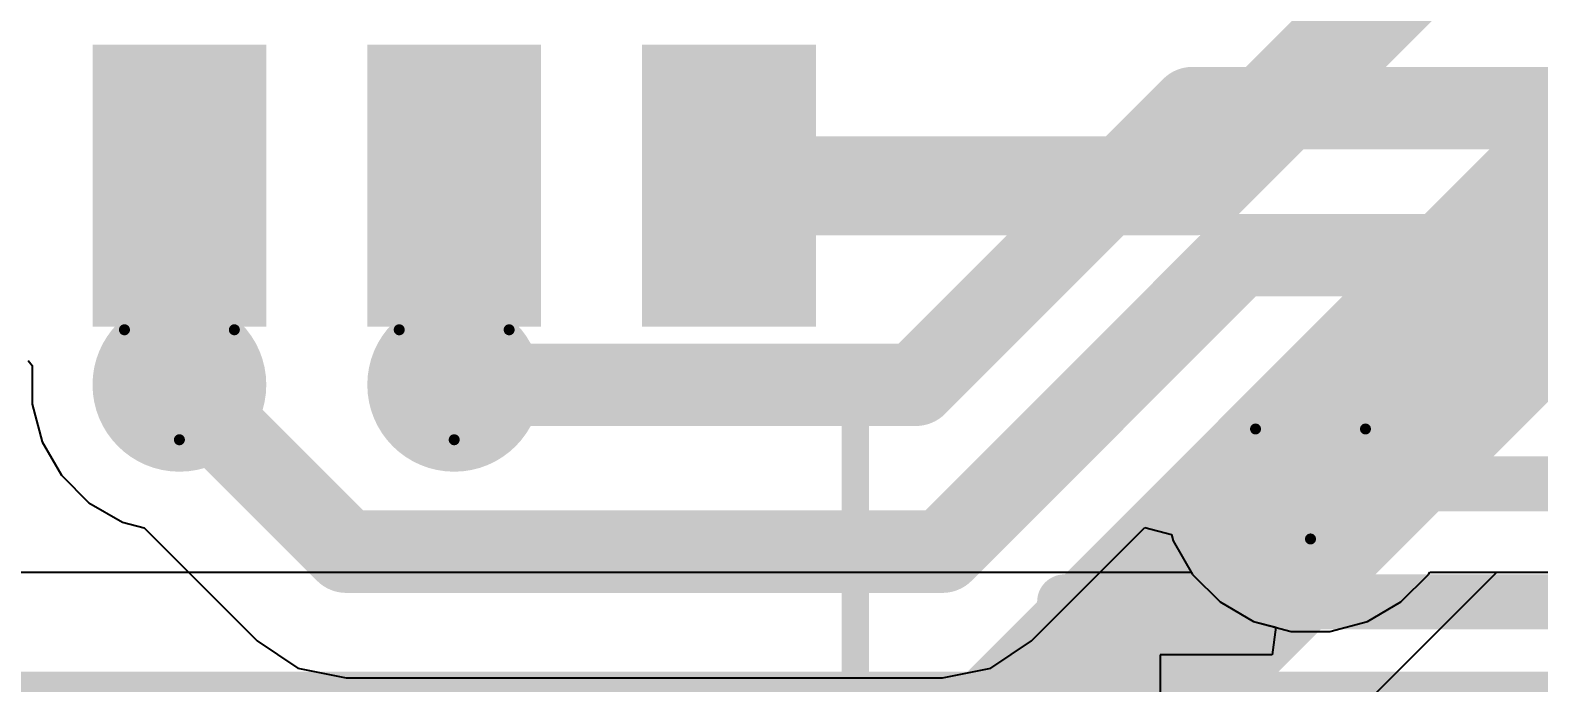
# Model space of a CAD drawing. Header units: inches. Extents: x -21 to 276, y -5 to 220.
# Drawn here: x 14.6 to 21.58, y 62.93 to 65.94 of the extents above; entities that cross this region are included whole.
import ezdxf

# ---------------------------------------------------------------- set-up
doc = ezdxf.new("R2010")
doc.units = ezdxf.units.IN
for name, color, linetype in [('Bottom Layer', 5, 'Continuous'), ('Bottom Overlay', 54, 'Continuous'), ('Bottom Paste', 16, 'Continuous'), ('Bottom Solder', 6, 'Continuous'), ('Drill Drawing', 1, 'Continuous'), ('Ground', 16, 'Continuous'), ('Power + Signal', 76, 'Continuous'), ('Top Layer', 1, 'Continuous'), ('Top Overlay', 2, 'Continuous'), ('Top Solder', 216, 'Continuous'), ('Via Holes', 16, 'Continuous')]:
    doc.layers.add(name, color=color, linetype=linetype)
doc.styles.add('Arial', font='', dxfattribs={"height": 0.2})
doc.styles.get('Arial').set_extended_font_data('Arial')

# ---------------------------------------------------------------- blocks, each defined once
blk = doc.blocks.new('F0503_ZV_18_20T_R_26')
at = {"layer": 'Top Overlay'}
for points in [[(-7.6454, -1.4986, 0.254, 0.254, 0), (-7.6454, 1.4986, 0.254, 0.254, 0)], [(-7.6454, 1.4986, 0.254, 0.254, 0), (-4.9276, 1.4986, 0.254, 0.254, 0)]]:
    blk.add_lwpolyline(points, format="xyseb", dxfattribs=at)
blk.add_lwpolyline([(-7.708899999999999, 1.4986, 0.127, 0.127, 1), (-7.581899999999999, 1.4986, 0.127, 0.127, 1)], format="xyseb", close=True, dxfattribs=at)
blk.add_lwpolyline([(-7.708899999999999, 1.4986, 0.127, 0.127, 1), (-7.581899999999999, 1.4986, 0.127, 0.127, 1)], format="xyseb", close=True, dxfattribs=at)
blk = doc.blocks.new('SOP_16_150____B_59')
at = {"layer": 'Bottom Layer'}
for points in [[(2.32500043, -1.6050006), (3.42500077, -1.6050006), (3.42500077, -2.2049994), (2.32500043, -2.2049994)], [(2.32500043, -2.8750006), (3.42500077, -2.8750006), (3.42500077, -3.474999399999999), (2.32500043, -3.474999399999999)], [(2.32500043, -4.145000599999999), (3.42500077, -4.145000599999999), (3.42500077, -4.7449994), (2.32500043, -4.7449994)]]:
    blk.add_hatch(color=5, dxfattribs=at).paths.add_polyline_path(points)
at = {"layer": 'Bottom Paste'}
for points in [[(2.32500043, -1.6050006), (3.42500077, -1.6050006), (3.42500077, -2.2049994), (2.32500043, -2.2049994)], [(2.32500043, -2.8750006), (3.42500077, -2.8750006), (3.42500077, -3.474999399999999), (2.32500043, -3.474999399999999)], [(2.32500043, -4.145000599999999), (3.42500077, -4.145000599999999), (3.42500077, -4.7449994), (2.32500043, -4.7449994)]]:
    blk.add_hatch(color=16, dxfattribs=at).paths.add_polyline_path(points)
at = {"layer": 'Bottom Solder'}
for points in [[(2.22340043, -1.5034006), (3.52660077, -1.5034006), (3.52660077, -2.3065994), (2.22340043, -2.3065994)], [(2.22340043, -2.7734006), (3.52660077, -2.7734006), (3.52660077, -3.5765994), (2.22340043, -3.5765994)], [(2.22340043, -4.0434006), (3.52660077, -4.0434006), (3.52660077, -4.8465994), (2.22340043, -4.8465994)]]:
    blk.add_hatch(color=6, dxfattribs=at).paths.add_polyline_path(points)
at = {"layer": 'Bottom Overlay'}
for points in [[(1.905, -4.8768, 0.127, 0.127, 0), (1.905, -5.0292, 0.127, 0.127, 0)], [(-1.905, -5.0292, 0.127, 0.127, 0), (1.905, -5.0292, 0.127, 0.127, 0)]]:
    blk.add_lwpolyline(points, format="xyseb", dxfattribs=at)
for points in [[(1.87325, -4.8768, 0.0635, 0.0635, 1), (1.93675, -4.8768, 0.0635, 0.0635, 1)], [(1.87325, -5.0292, 0.0635, 0.0635, 1), (1.93675, -5.0292, 0.0635, 0.0635, 1)], [(1.87325, -5.0292, 0.0635, 0.0635, 1), (1.93675, -5.0292, 0.0635, 0.0635, 1)]]:
    blk.add_lwpolyline(points, format="xyseb", close=True, dxfattribs=at)

msp = doc.modelspace()

# ---------------------------------------------------------------- hatches: boundary and pattern name
at = {"layer": 'Bottom Layer'}
h = msp.add_hatch(color=5, dxfattribs=at)
edge = h.paths.add_edge_path()
edge.add_arc((15.2943814, 64.30199992), 0.2999994, 0, 360)
h = msp.add_hatch(color=5, dxfattribs=at)
edge = h.paths.add_edge_path()
edge.add_arc((16.5643814, 64.30199992), 0.2999994, 0, 360)
h = msp.add_hatch(color=5, dxfattribs=at)
edge = h.paths.add_edge_path()
edge.add_arc((20.5220951, 63.84371788), 0.2999994, 0, 360)
at = {"layer": 'Bottom Solder'}
h = msp.add_hatch(color=6, dxfattribs=at)
edge = h.paths.add_edge_path()
edge.add_arc((15.2943814, 64.30199992), 0.4015993999999999, 0, 360)
h = msp.add_hatch(color=6, dxfattribs=at)
edge = h.paths.add_edge_path()
edge.add_arc((16.5643814, 64.30199992), 0.4015993999999999, 0, 360)
h = msp.add_hatch(color=6, dxfattribs=at)
edge = h.paths.add_edge_path()
edge.add_arc((20.5220951, 63.84371788), 0.4015993999999999, 0, 360)
at = {"layer": 'Ground'}
h = msp.add_hatch(color=16, dxfattribs=at)
edge = h.paths.add_edge_path()
edge.add_arc((15.2943814, 64.30199992), 0.2999994, 0, 360)
h = msp.add_hatch(color=16, dxfattribs=at)
edge = h.paths.add_edge_path()
edge.add_arc((16.5643814, 64.30199992), 0.2999994, 0, 360)
h = msp.add_hatch(color=16, dxfattribs=at)
edge = h.paths.add_edge_path()
edge.add_arc((20.5220951, 63.84371788), 0.2999994, 0, 360)
at = {"layer": 'Power + Signal'}
h = msp.add_hatch(color=76, dxfattribs=at)
edge = h.paths.add_edge_path()
edge.add_arc((15.2943814, 64.30199992), 0.2999994, 0, 360)
h = msp.add_hatch(color=76, dxfattribs=at)
edge = h.paths.add_edge_path()
edge.add_arc((16.5643814, 64.30199992), 0.2999994, 0, 360)
h = msp.add_hatch(color=76, dxfattribs=at)
edge = h.paths.add_edge_path()
edge.add_arc((20.5220951, 63.84371788), 0.2999994, 0, 360)
at = {"layer": 'Top Layer'}
h = msp.add_hatch(color=1, dxfattribs=at)
edge = h.paths.add_edge_path()
edge.add_arc((15.2943814, 64.30199992), 0.2999994, 0, 360)
h = msp.add_hatch(color=1, dxfattribs=at)
edge = h.paths.add_edge_path()
edge.add_arc((16.5643814, 64.30199992), 0.2999994, 0, 360)
h = msp.add_hatch(color=1, dxfattribs=at)
edge = h.paths.add_edge_path()
edge.add_arc((20.5220951, 63.84371788), 0.2999994, 0, 360)
at = {"layer": 'Top Solder'}
h = msp.add_hatch(color=216, dxfattribs=at)
edge = h.paths.add_edge_path()
edge.add_arc((15.2943814, 64.30199992), 0.4015993999999999, 0, 360)
h = msp.add_hatch(color=216, dxfattribs=at)
edge = h.paths.add_edge_path()
edge.add_arc((16.5643814, 64.30199992), 0.4015993999999999, 0, 360)
h = msp.add_hatch(color=216, dxfattribs=at)
edge = h.paths.add_edge_path()
edge.add_arc((20.5220951, 63.84371788), 0.4015993999999999, 0, 360)
at = {"layer": 'Via Holes'}
h = msp.add_hatch(color=7, dxfattribs=at)
edge = h.paths.add_edge_path()
edge.add_arc((15.2943814, 64.30199992), 0.1499997, 0, 360)
h = msp.add_hatch(color=7, dxfattribs=at)
edge = h.paths.add_edge_path()
edge.add_arc((16.5643814, 64.30199992), 0.1499997, 0, 360)
h = msp.add_hatch(color=7, dxfattribs=at)
edge = h.paths.add_edge_path()
edge.add_arc((20.5220951, 63.84371788), 0.1499997, 0, 360)

# ---------------------------------------------------------------- linework, layer by layer
at = {"layer": 'Bottom Layer'}
for p, q in [((21.15613752, 63.20967545999999), (21.3826598, 63.43619774)), ((21.3826598, 63.43619774), (21.76024858, 63.43619774)), ((19.96611196, 62.0196499), (21.15613752, 63.20967545999999))]:
    msp.add_line(p, q, dxfattribs=at)
for points in [[(19.99792292, 65.22121068, 0.4571999999999999, 0.4571999999999999, 0), (21.01210428, 66.23539204, 0.4571999999999999, 0.4571999999999999, 0)], [(20.5220951, 63.84371788, 1.016, 1.016, 0), (21.94557714, 65.26719992, 1.016, 1.016, 0)], [(21.94557714, 65.26719992, 1.016, 1.016, 0), (36.01990256, 65.26719992, 1.016, 1.016, 0)], [(15.2943814, 64.30199992, 0.4571999999999999, 0.4571999999999999, 0), (15.2943814, 65.22121068, 0.4571999999999999, 0.4571999999999999, 0)], [(16.5643814, 64.30199992, 0.4571999999999999, 0.4571999999999999, 0), (16.5643814, 65.22121068, 0.4571999999999999, 0.4571999999999999, 0)], [(17.8343814, 65.22121068, 0.4571999999999999, 0.4571999999999999, 0), (17.83768086, 65.22451014, 0.4571999999999999, 0.4571999999999999, 0)], [(17.83768086, 65.22451014, 0.4571999999999999, 0.4571999999999999, 0), (17.84098032, 65.22121068, 0.4571999999999999, 0.4571999999999999, 0)], [(17.84098032, 65.22121068, 0.4571999999999999, 0.4571999999999999, 0), (18.6436, 65.22121068, 0.4571999999999999, 0.4571999999999999, 0)], [(18.6436, 65.22121068, 0.4571999999999999, 0.4571999999999999, 0), (19.99792292, 65.22121068, 0.4571999999999999, 0.4571999999999999, 0)], [(18.96443756, 62.28606033999999, 1.016, 1.016, 0), (20.5220951, 63.84371788, 1.016, 1.016, 0)]]:
    msp.add_lwpolyline(points, format="xyseb", dxfattribs=at)
for points in [[(21.69157714, 65.26719992, 0.508, 0.508, 1), (22.19957714, 65.26719992, 0.508, 0.508, 1)], [(21.69157714, 65.26719992, 0.508, 0.508, 1), (22.19957714, 65.26719992, 0.508, 0.508, 1)], [(15.1800814, 65.22121068, 0.2286, 0.2286, 1), (15.4086814, 65.22121068, 0.2286, 0.2286, 1)], [(16.4500814, 65.22121068, 0.2286, 0.2286, 1), (16.6786814, 65.22121068, 0.2286, 0.2286, 1)], [(17.7200814, 65.22121068, 0.2286, 0.2286, 1), (17.9486814, 65.22121068, 0.2286, 0.2286, 1)], [(17.72338086, 65.22451014, 0.2286, 0.2286, 1), (17.95198086, 65.22451014, 0.2286, 0.2286, 1)], [(17.72338086, 65.22451014, 0.2286, 0.2286, 1), (17.95198086, 65.22451014, 0.2286, 0.2286, 1)], [(17.72668032, 65.22121068, 0.2286, 0.2286, 1), (17.95528032, 65.22121068, 0.2286, 0.2286, 1)], [(17.72668032, 65.22121068, 0.2286, 0.2286, 1), (17.95528032, 65.22121068, 0.2286, 0.2286, 1)], [(18.5293, 65.22121068, 0.2286, 0.2286, 1), (18.7579, 65.22121068, 0.2286, 0.2286, 1)], [(18.5293, 65.22121068, 0.2286, 0.2286, 1), (18.7579, 65.22121068, 0.2286, 0.2286, 1)], [(19.88362292, 65.22121068, 0.2286, 0.2286, 1), (20.11222292, 65.22121068, 0.2286, 0.2286, 1)], [(19.88362292, 65.22121068, 0.2286, 0.2286, 1), (20.11222292, 65.22121068, 0.2286, 0.2286, 1)], [(15.1800814, 64.30199992, 0.2286, 0.2286, 1), (15.4086814, 64.30199992, 0.2286, 0.2286, 1)], [(16.4500814, 64.30199992, 0.2286, 0.2286, 1), (16.6786814, 64.30199992, 0.2286, 0.2286, 1)], [(20.2680951, 63.84371788, 0.508, 0.508, 1), (20.7760951, 63.84371788, 0.508, 0.508, 1)], [(20.2680951, 63.84371788, 0.508, 0.508, 1), (20.7760951, 63.84371788, 0.508, 0.508, 1)]]:
    msp.add_lwpolyline(points, format="xyseb", close=True, dxfattribs=at)
at = {"layer": 'Drill Drawing'}
for points in [[(15.0403814, 64.55599991999999, 0.0508, 0.0508, 0), (15.5483814, 64.55599991999999, 0.0508, 0.0508, 0)], [(15.0403814, 64.55599991999999, 0.0508, 0.0508, 0), (15.2943814, 64.04799992, 0.0508, 0.0508, 0)], [(15.2943814, 64.04799992, 0.0508, 0.0508, 0), (15.5483814, 64.55599991999999, 0.0508, 0.0508, 0)], [(16.3103814, 64.55599991999999, 0.0508, 0.0508, 0), (16.8183814, 64.55599991999999, 0.0508, 0.0508, 0)], [(16.3103814, 64.55599991999999, 0.0508, 0.0508, 0), (16.5643814, 64.04799992, 0.0508, 0.0508, 0)], [(16.5643814, 64.04799992, 0.0508, 0.0508, 0), (16.8183814, 64.55599991999999, 0.0508, 0.0508, 0)], [(20.2680951, 64.09771787999999, 0.0508, 0.0508, 0), (20.7760951, 64.09771787999999, 0.0508, 0.0508, 0)], [(20.2680951, 64.09771787999999, 0.0508, 0.0508, 0), (20.5220951, 63.58971787999999, 0.0508, 0.0508, 0)], [(20.5220951, 63.58971787999999, 0.0508, 0.0508, 0), (20.7760951, 64.09771787999999, 0.0508, 0.0508, 0)]]:
    msp.add_lwpolyline(points, format="xyseb", dxfattribs=at)
for points in [[(15.0276814, 64.55599991999999, 0.0254, 0.0254, 1), (15.0530814, 64.55599991999999, 0.0254, 0.0254, 1)], [(15.0276814, 64.55599991999999, 0.0254, 0.0254, 1), (15.0530814, 64.55599991999999, 0.0254, 0.0254, 1)], [(15.5356814, 64.55599991999999, 0.0254, 0.0254, 1), (15.5610814, 64.55599991999999, 0.0254, 0.0254, 1)], [(15.5356814, 64.55599991999999, 0.0254, 0.0254, 1), (15.5610814, 64.55599991999999, 0.0254, 0.0254, 1)], [(16.2976814, 64.55599991999999, 0.0254, 0.0254, 1), (16.3230814, 64.55599991999999, 0.0254, 0.0254, 1)], [(16.2976814, 64.55599991999999, 0.0254, 0.0254, 1), (16.3230814, 64.55599991999999, 0.0254, 0.0254, 1)], [(16.8056814, 64.55599991999999, 0.0254, 0.0254, 1), (16.8310814, 64.55599991999999, 0.0254, 0.0254, 1)], [(16.8056814, 64.55599991999999, 0.0254, 0.0254, 1), (16.8310814, 64.55599991999999, 0.0254, 0.0254, 1)], [(20.2553951, 64.09771787999999, 0.0254, 0.0254, 1), (20.2807951, 64.09771787999999, 0.0254, 0.0254, 1)], [(20.2553951, 64.09771787999999, 0.0254, 0.0254, 1), (20.2807951, 64.09771787999999, 0.0254, 0.0254, 1)], [(20.7633951, 64.09771787999999, 0.0254, 0.0254, 1), (20.7887951, 64.09771787999999, 0.0254, 0.0254, 1)], [(20.7633951, 64.09771787999999, 0.0254, 0.0254, 1), (20.7887951, 64.09771787999999, 0.0254, 0.0254, 1)], [(15.2816814, 64.04799992, 0.0254, 0.0254, 1), (15.3070814, 64.04799992, 0.0254, 0.0254, 1)], [(15.2816814, 64.04799992, 0.0254, 0.0254, 1), (15.3070814, 64.04799992, 0.0254, 0.0254, 1)], [(16.5516814, 64.04799992, 0.0254, 0.0254, 1), (16.5770814, 64.04799992, 0.0254, 0.0254, 1)], [(16.5516814, 64.04799992, 0.0254, 0.0254, 1), (16.5770814, 64.04799992, 0.0254, 0.0254, 1)], [(20.5093951, 63.58971787999999, 0.0254, 0.0254, 1), (20.5347951, 63.58971787999999, 0.0254, 0.0254, 1)], [(20.5093951, 63.58971787999999, 0.0254, 0.0254, 1), (20.5347951, 63.58971787999999, 0.0254, 0.0254, 1)]]:
    msp.add_lwpolyline(points, format="xyseb", close=True, dxfattribs=at)
at = {"layer": 'Ground'}
for p, q in [((8.46965286, 63.43619774), (19.97102432, 63.43619774)), ((19.97102432, 63.43619774), (19.97715842, 63.42557291999999)), ((19.97715842, 63.42557291999999), (20.10395014, 63.29878119999999)), ((20.94024006, 63.29878119999999), (21.06703178, 63.42557291999999)), ((21.06703178, 63.42557291999999), (21.07316588, 63.43619774)), ((21.07316588, 63.43619774), (21.99002968, 63.43619774)), ((20.10395014, 63.29878119999999), (20.25923812, 63.20912682)), ((20.78495208, 63.20912682), (20.94024006, 63.29878119999999)), ((20.25923812, 63.20912682), (20.43244072, 63.16271848)), ((20.61174948, 63.16271848), (20.78495208, 63.20912682)), ((20.43244072, 63.16271848), (20.61174948, 63.16271848))]:
    msp.add_line(p, q, dxfattribs=at)
at = {"layer": 'Power + Signal'}
msp.add_lwpolyline([(10.34618708, 62.84904372, 0.254, 0.254, 0), (25.28090194, 62.84904372, 0.254, 0.254, 0)], format="xyseb", dxfattribs=at)
at = {"layer": 'Top Layer'}
for p, q in [((14.59592712, 64.4144), (14.613382, 64.39165175999999)), ((14.613382, 64.39165175999999), (14.613382, 64.21234554)), ((14.613382, 64.21234554), (14.65979034, 64.03914293999999)), ((14.65979034, 64.03914293999999), (14.74944472, 63.88385495999999)), ((14.74944472, 63.88385495999999), (14.87623644, 63.75706324)), ((14.87623644, 63.75706324), (15.03152442, 63.66740885999999)), ((15.03152442, 63.66740885999999), (15.13177822, 63.64054582)), ((15.13177822, 63.64054582), (15.65327832, 63.11904572)), ((19.23307304, 63.11904572), (19.7569963, 63.64296897999999)), ((19.7569963, 63.64296897999999), (19.87967068, 63.61009883999999)), ((19.87967068, 63.61009883999999), (19.88750404, 63.5808609)), ((19.88750404, 63.5808609), (19.97715842, 63.42557291999999)), ((19.97715842, 63.42557291999999), (20.10395014, 63.29878119999999)), ((20.10395014, 63.29878119999999), (20.25923812, 63.20912682)), ((20.25923812, 63.20912682), (20.36197604, 63.1815983)), ((20.36197604, 63.1815983), (20.34525776, 63.05459829999999)), ((15.65327832, 63.11904572), (15.84232036, 62.99273151999999)), ((19.04403354, 62.99273406), (19.23307304, 63.11904572)), ((20.34525776, 63.05459829999999), (19.826986, 63.05459829999999)), ((19.826986, 63.05459829999999), (19.826986, 61.95363529999999)), ((15.84232036, 62.99273151999999), (16.06530696, 62.94837803999999)), ((18.8210444, 62.94837803999999), (19.04403354, 62.99273406)), ((16.06530696, 62.94837803999999), (18.8210444, 62.94837803999999))]:
    msp.add_line(p, q, dxfattribs=at)
for points in [[(18.69821, 64.30199992, 0.3809999999999999, 0.3809999999999999, 0), (19.97601542, 65.57980534, 0.3809999999999999, 0.3809999999999999, 0)], [(19.97601542, 65.57980534, 0.3809999999999999, 0.3809999999999999, 0), (35.57376934, 65.57980534, 0.3809999999999999, 0.3809999999999999, 0)], [(18.8210444, 63.53107436000001, 0.3809999999999999, 0.3809999999999999, 0), (20.19083592, 64.90086588, 0.3809999999999999, 0.3809999999999999, 0)], [(20.19083592, 64.90086588, 0.3809999999999999, 0.3809999999999999, 0), (35.954843, 64.90086588, 0.3809999999999999, 0.3809999999999999, 0)], [(15.2943814, 64.30199992, 0.3809999999999999, 0.3809999999999999, 0), (16.06530696, 63.53107436000001, 0.3809999999999999, 0.3809999999999999, 0)], [(16.5643814, 64.30199992, 0.3809999999999999, 0.3809999999999999, 0), (18.69821, 64.30199992, 0.3809999999999999, 0.3809999999999999, 0)], [(20.5220951, 63.84371788, 0.254, 0.254, 0), (22.28786754, 63.84371788, 0.254, 0.254, 0)], [(16.06530696, 63.53107436000001, 0.3809999999999999, 0.3809999999999999, 0), (18.8210444, 63.53107436000001, 0.3809999999999999, 0.3809999999999999, 0)]]:
    msp.add_lwpolyline(points, format="xyseb", dxfattribs=at)
for points in [[(19.88076542, 65.57980534, 0.1905, 0.1905, 1), (20.07126542, 65.57980534, 0.1905, 0.1905, 1)], [(19.88076542, 65.57980534, 0.1905, 0.1905, 1), (20.07126542, 65.57980534, 0.1905, 0.1905, 1)], [(20.09558592, 64.90086588, 0.1905, 0.1905, 1), (20.28608592, 64.90086588, 0.1905, 0.1905, 1)], [(20.09558592, 64.90086588, 0.1905, 0.1905, 1), (20.28608592, 64.90086588, 0.1905, 0.1905, 1)], [(15.1991314, 64.30199992, 0.1905, 0.1905, 1), (15.3896314, 64.30199992, 0.1905, 0.1905, 1)], [(16.4691314, 64.30199992, 0.1905, 0.1905, 1), (16.6596314, 64.30199992, 0.1905, 0.1905, 1)], [(18.60296, 64.30199992, 0.1905, 0.1905, 1), (18.79346, 64.30199992, 0.1905, 0.1905, 1)], [(18.60296, 64.30199992, 0.1905, 0.1905, 1), (18.79346, 64.30199992, 0.1905, 0.1905, 1)], [(20.4585951, 63.84371788, 0.127, 0.127, 1), (20.5855951, 63.84371788, 0.127, 0.127, 1)], [(15.97005696, 63.53107436000001, 0.1905, 0.1905, 1), (16.16055696, 63.53107436000001, 0.1905, 0.1905, 1)], [(15.97005696, 63.53107436000001, 0.1905, 0.1905, 1), (16.16055696, 63.53107436000001, 0.1905, 0.1905, 1)], [(18.7257944, 63.53107436000001, 0.1905, 0.1905, 1), (18.9162944, 63.53107436000001, 0.1905, 0.1905, 1)], [(18.7257944, 63.53107436000001, 0.1905, 0.1905, 1), (18.9162944, 63.53107436000001, 0.1905, 0.1905, 1)]]:
    msp.add_lwpolyline(points, format="xyseb", close=True, dxfattribs=at)

# ---------------------------------------------------------------- block references
at = {"rotation": 90}
msp.add_blockref('SOP_16_150____B_59', (13.3893814, 62.34621007999999), dxfattribs=at)
msp.add_blockref('F0503_ZV_18_20T_R_26', (27.0309848, 61.80059776))

# ---------------------------------------------------------------- texts
at = {"layer": 'Bottom Overlay', "style": 'Arial', "text_generation_flag": 2}
msp.add_text('U20', height=1.016, dxfattribs=at).set_placement((21.64882894, 61.9253651))

doc.saveas('drawing.dxf')
